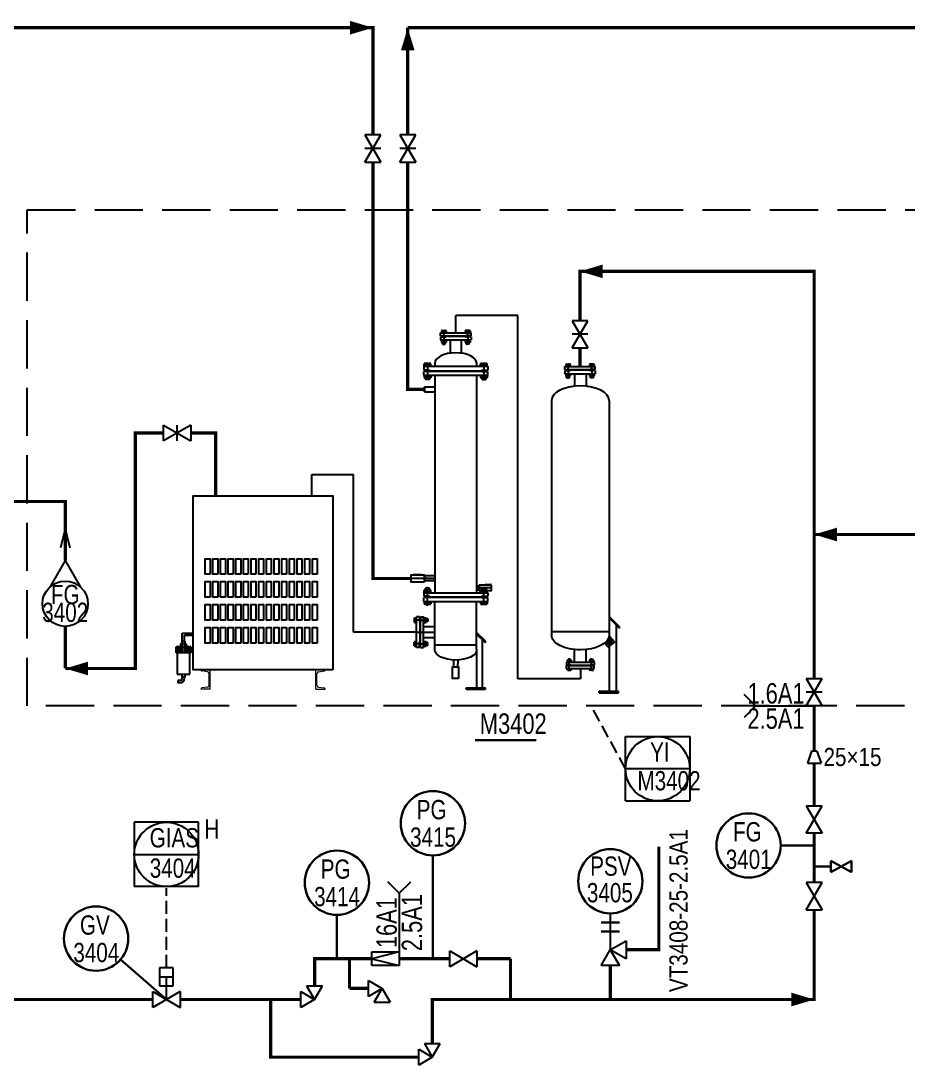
# Model space of a CAD drawing. Header units: millimetres. Extents: x 9671 to 25689, y -17516 to -2951.
# Drawn here: x 24594.1 to 24732, y -3403.7 to -3241.3 of the extents above; entities that cross this region are included whole.
import ezdxf
from ezdxf.enums import TextEntityAlignment as Align

# ---------------------------------------------------------------- set-up
doc = ezdxf.new("R2010")
doc.units = ezdxf.units.MM
doc.linetypes.add('CENTER', pattern=[50.8, 31.75, -6.35, 6.35, -6.35])
doc.linetypes.add('DASH', pattern=[0.35, 0.25, -0.1])
for name, color, linetype in [('instrument', 3, 'Continuous'), ('LAYER1', 3, 'CENTER'), ('PUB_TEXT', 7, 'Continuous'), ('sb', 2, 'Continuous'), ('信号线', 6, 'DASH'), ('图框', 4, 'Continuous')]:
    doc.layers.add(name, color=color, linetype=linetype)
doc.layers.add('图层底撬', color=8, linetype='Continuous', lineweight=15)
doc.layers.add('放空气管', color=7, linetype='o_LINE', lineweight=30)
doc.styles.add('SEI', font='vcadtxt1.shx', dxfattribs={"width": 0.8, "bigfont": 'vcadhz.shx'})
doc.styles.add('XUE 100', font='vcadtxt1.shx', dxfattribs={"width": 0.85, "bigfont": 'vcadhz.shx'})
doc.styles.add('标准绘图汉字', font='VCADTXT1', dxfattribs={"width": 0.8, "bigfont": 'VCADHZ'})
doc.linetypes.add('o_LINE', pattern='A,0.5,-0.2,["o",Standard,S=0.1,R=0,X=-0.1,Y=-0.05],-0.2', length=0.9)

msp = doc.modelspace()

# ---------------------------------------------------------------- hatches: boundary and pattern name
h = msp.add_hatch(color=0)
h.paths.add_polyline_path([(24679.61, -3341.52), (24679.61, -3341.48), (24681.06, -3341.48), (24681.06, -3341.52)])
h.paths.add_polyline_path([(24682.51, -3341.48), (24682.51, -3341.52), (24681.06, -3341.52), (24681.06, -3341.48)])

# ---------------------------------------------------------------- linework, layer by layer
at = {"color": 0}
for p, q in [((24671.33, -3287.12), (24661.68, -3287.12)), ((24671.33, -3343.6), (24671.33, -3287.12)), ((24663.16, -3290.38), (24663.16, -3290.32)), ((24663.17, -3289.47), (24663.17, -3289.78)), ((24663.82, -3289.44), (24663.26, -3289.44)), ((24664.06, -3290.27), (24663.28, -3290.27)), ((24664.06, -3290.42), (24663.28, -3290.42)), ((24663.31, -3290.42), (24663.31, -3290.27)), ((24663.35, -3289.47), (24663.35, -3289.78)), ((24663.72, -3289.47), (24663.72, -3289.78)), ((24663.76, -3290.42), (24663.76, -3290.27)), ((24663.9, -3289.47), (24663.9, -3289.78)), ((24664.06, -3290.27), (24664.06, -3289.78)), ((24664.06, -3290.42), (24664.06, -3290.91)), ((24663.17, -3290.97), (24663.17, -3291.28)), ((24663.81, -3291.32), (24663.26, -3291.32)), ((24663.31, -3291.56), (24663.31, -3291.32)), ((24663.76, -3291.56), (24663.31, -3291.56)), ((24663.31, -3291.56), (24663.33, -3291.57)), ((24663.33, -3291.57), (24663.33, -3291.32)), ((24663.74, -3291.57), (24663.33, -3291.57)), ((24663.35, -3290.97), (24663.35, -3291.28)), ((24663.72, -3290.97), (24663.72, -3291.28)), ((24663.74, -3291.57), (24663.74, -3291.32)), ((24663.76, -3291.56), (24663.74, -3291.57)), ((24663.76, -3291.56), (24663.76, -3291.32)), ((24663.9, -3290.97), (24663.9, -3291.28)), ((24663.94, -3290.97), (24663.94, -3290.91)), ((24681, -3295.03), (24681, -3292.92)), ((24656.7, -3294.99), (24666.66, -3294.99)), ((24656.7, -3294.99), (24656.7, -3295.63)), ((24656.78, -3294.99), (24656.78, -3294.63)), ((24657.69, -3294.58), (24656.89, -3294.58)), ((24657.02, -3294.63), (24657.02, -3294.99)), ((24657.56, -3294.63), (24657.56, -3294.99)), ((24657.8, -3294.99), (24657.8, -3294.63)), ((24658.42, -3294.54), (24658.42, -3294.99)), ((24664.93, -3294.54), (24664.93, -3294.99)), ((24665.55, -3294.99), (24665.55, -3294.63)), ((24665.67, -3294.58), (24666.47, -3294.58)), ((24665.8, -3294.63), (24665.8, -3294.99)), ((24666.33, -3294.63), (24666.33, -3294.99)), ((24666.58, -3294.99), (24666.58, -3294.63)), ((24666.66, -3294.99), (24666.66, -3295.63)), ((24678.62, -3295.03), (24683.38, -3295.03)), ((24678.62, -3295.52), (24678.62, -3295.03)), ((24678.62, -3295.52), (24679.4, -3295.52)), ((24678.78, -3294.72), (24678.78, -3295.03)), ((24678.86, -3294.68), (24679.42, -3294.68)), ((24678.92, -3295.67), (24678.92, -3295.52)), ((24678.96, -3294.72), (24678.96, -3295.03)), ((24679.32, -3294.72), (24679.32, -3295.03)), ((24679.37, -3295.67), (24679.37, -3295.52)), ((24679.5, -3294.72), (24679.5, -3295.03)), ((24682.49, -3295.56), (24679.51, -3295.56)), ((24679.51, -3295.62), (24679.51, -3295.56)), ((24682.49, -3295.62), (24682.49, -3295.56)), ((24682.5, -3294.72), (24682.5, -3295.03)), ((24683.14, -3294.68), (24682.59, -3294.68)), ((24683.38, -3295.52), (24682.6, -3295.52)), ((24682.64, -3295.67), (24682.64, -3295.52)), ((24682.68, -3294.72), (24682.68, -3295.03)), ((24683.04, -3294.72), (24683.04, -3295.03)), ((24683.08, -3295.67), (24683.08, -3295.52)), ((24683.22, -3294.72), (24683.22, -3295.03)), ((24683.38, -3295.52), (24683.38, -3295.03)), ((24657.62, -3295.63), (24656.7, -3295.63)), ((24656.7, -3296.36), (24656.7, -3295.84)), ((24657.62, -3295.84), (24656.7, -3295.84)), ((24656.7, -3296.36), (24666.66, -3296.36)), ((24656.73, -3296.36), (24656.73, -3296.42)), ((24656.73, -3296.42), (24657.29, -3296.42)), ((24656.78, -3296.42), (24656.78, -3296.78)), ((24657.69, -3296.83), (24656.89, -3296.83)), ((24656.99, -3295.63), (24656.99, -3295.84)), ((24656.99, -3296.83), (24656.99, -3297.03)), ((24656.99, -3297.03), (24657.02, -3297.06)), ((24657.59, -3297.03), (24656.99, -3297.03)), ((24657.02, -3296.78), (24657.02, -3296.42)), ((24657.02, -3296.83), (24657.02, -3297.06)), ((24657.56, -3297.06), (24657.02, -3297.06)), ((24657.85, -3296.42), (24657.29, -3296.42)), ((24657.56, -3296.78), (24657.56, -3296.42)), ((24657.56, -3296.83), (24657.56, -3297.06)), ((24657.56, -3297.06), (24657.59, -3297.03)), ((24657.59, -3295.63), (24657.59, -3295.84)), ((24657.59, -3296.83), (24657.59, -3297.03)), ((24657.62, -3295.63), (24657.69, -3295.7)), ((24657.62, -3295.84), (24657.69, -3295.76)), ((24657.69, -3295.7), (24665.66, -3295.7)), ((24657.69, -3295.7), (24657.69, -3295.76)), ((24657.69, -3295.76), (24665.66, -3295.76)), ((24657.8, -3296.42), (24657.8, -3296.78)), ((24657.85, -3296.36), (24657.85, -3296.42)), ((24664.93, -3296.36), (24664.93, -3330.24)), ((24665.51, -3296.36), (24665.51, -3296.42)), ((24665.51, -3296.42), (24666.06, -3296.42)), ((24665.55, -3296.42), (24665.55, -3296.78)), ((24665.74, -3295.63), (24665.66, -3295.7)), ((24665.66, -3295.7), (24665.66, -3295.76)), ((24665.74, -3295.84), (24665.66, -3295.76)), ((24665.67, -3296.83), (24666.47, -3296.83)), ((24665.74, -3295.63), (24666.66, -3295.63)), ((24665.74, -3295.84), (24666.66, -3295.84)), ((24665.77, -3295.63), (24665.77, -3295.84)), ((24665.77, -3296.83), (24665.77, -3297.03)), ((24665.77, -3297.03), (24666.36, -3297.03)), ((24665.8, -3297.06), (24665.77, -3297.03)), ((24665.8, -3296.78), (24665.8, -3296.42)), ((24665.8, -3296.83), (24665.8, -3297.06)), ((24665.8, -3297.06), (24666.33, -3297.06)), ((24666.62, -3296.42), (24666.06, -3296.42)), ((24666.33, -3296.78), (24666.33, -3296.42)), ((24666.33, -3296.83), (24666.33, -3297.06)), ((24666.36, -3297.03), (24666.33, -3297.06)), ((24666.36, -3295.63), (24666.36, -3295.84)), ((24666.36, -3296.83), (24666.36, -3297.03)), ((24666.58, -3296.42), (24666.58, -3296.78)), ((24666.62, -3296.36), (24666.62, -3296.42)), ((24666.66, -3296.36), (24666.66, -3295.84)), ((24678.62, -3295.67), (24679.4, -3295.67)), ((24678.62, -3295.67), (24678.62, -3296.16)), ((24678.62, -3296.16), (24683.38, -3296.16)), ((24678.74, -3296.22), (24678.74, -3296.16)), ((24678.74, -3296.22), (24679.55, -3296.22)), ((24678.78, -3296.22), (24678.78, -3296.53)), ((24678.87, -3296.56), (24679.42, -3296.56)), ((24678.92, -3296.8), (24678.92, -3296.56)), ((24678.92, -3296.8), (24678.93, -3296.82)), ((24678.92, -3296.8), (24679.37, -3296.8)), ((24678.93, -3296.82), (24678.93, -3296.56)), ((24678.93, -3296.82), (24679.35, -3296.82)), ((24678.96, -3296.22), (24678.96, -3296.53)), ((24679.32, -3296.22), (24679.32, -3296.53)), ((24679.35, -3296.82), (24679.35, -3296.56)), ((24679.37, -3296.8), (24679.35, -3296.82)), ((24679.37, -3296.8), (24679.37, -3296.56)), ((24679.5, -3296.22), (24679.5, -3296.53)), ((24682.49, -3295.62), (24679.51, -3295.62)), ((24679.55, -3296.22), (24679.55, -3296.16)), ((24680.15, -3296.16), (24680.15, -3298.11)), ((24681.96, -3296.16), (24681.96, -3298.11)), ((24682.46, -3296.22), (24682.46, -3296.16)), ((24683.27, -3296.22), (24682.46, -3296.22)), ((24682.5, -3296.22), (24682.5, -3296.53)), ((24683.13, -3296.56), (24682.58, -3296.56)), ((24683.38, -3295.67), (24682.6, -3295.67)), ((24682.64, -3296.8), (24682.64, -3296.56)), ((24683.08, -3296.8), (24682.64, -3296.8)), ((24682.64, -3296.8), (24682.65, -3296.82)), ((24682.65, -3296.82), (24682.65, -3296.56)), ((24683.07, -3296.82), (24682.65, -3296.82)), ((24682.68, -3296.22), (24682.68, -3296.53)), ((24683.04, -3296.22), (24683.04, -3296.53)), ((24683.07, -3296.82), (24683.07, -3296.56)), ((24683.08, -3296.8), (24683.07, -3296.82)), ((24683.08, -3296.8), (24683.08, -3296.56)), ((24683.22, -3296.22), (24683.22, -3296.53)), ((24683.27, -3296.22), (24683.27, -3296.16)), ((24683.38, -3295.67), (24683.38, -3296.16)), ((24656.81, -3298.2), (24658.42, -3298.2)), ((24656.81, -3298.98), (24658.42, -3298.98)), ((24676.57, -3300.3), (24676.57, -3312.93)), ((24685.54, -3300.3), (24685.54, -3336.86)), ((24717.42, -3306.48), (24717.42, -3306.48)), ((24624.36, -3311.44), (24624.36, -3315.16)), ((24639.33, -3315.16), (24639.33, -3311.84)), ((24639.33, -3311.84), (24645.76, -3311.84)), ((24645.76, -3336.34), (24645.76, -3311.84)), ((24676.57, -3312.93), (24676.57, -3336.86)), ((24654.72, -3327.56), (24654.72, -3328.46)), ((24658.42, -3327.62), (24656.81, -3327.62)), ((24656.81, -3327.62), (24656.81, -3328.4)), ((24656.81, -3327.62), (24656.81, -3328.4)), ((24658.42, -3328.4), (24656.81, -3328.4)), ((24656.99, -3329.57), (24657.02, -3329.54)), ((24656.99, -3329.77), (24656.99, -3329.57)), ((24657.59, -3329.57), (24656.99, -3329.57)), ((24657.02, -3329.77), (24657.02, -3329.54)), ((24657.56, -3329.54), (24657.02, -3329.54)), ((24657.56, -3329.54), (24657.59, -3329.57)), ((24657.56, -3329.77), (24657.56, -3329.54)), ((24657.59, -3329.77), (24657.59, -3329.57)), ((24664.93, -3329.14), (24665.39, -3329.14)), ((24665.8, -3329.54), (24665.77, -3329.57)), ((24665.77, -3329.57), (24666.36, -3329.57)), ((24665.77, -3329.77), (24665.77, -3329.57)), ((24665.8, -3329.54), (24666.33, -3329.54)), ((24665.8, -3329.77), (24665.8, -3329.54)), ((24666.33, -3329.77), (24666.33, -3329.54)), ((24666.36, -3329.57), (24666.33, -3329.54)), ((24666.36, -3329.77), (24666.36, -3329.57)), ((24656.7, -3330.24), (24656.7, -3330.76)), ((24657.62, -3330.76), (24656.7, -3330.76)), ((24656.7, -3331.61), (24656.7, -3330.97)), ((24657.62, -3330.97), (24656.7, -3330.97)), ((24656.73, -3330.24), (24656.73, -3330.18)), ((24656.73, -3330.18), (24657.29, -3330.18)), ((24656.78, -3330.18), (24656.78, -3329.82)), ((24657.69, -3329.77), (24656.89, -3329.77)), ((24656.99, -3330.97), (24656.99, -3330.76)), ((24657.02, -3329.82), (24657.02, -3330.18)), ((24657.85, -3330.18), (24657.29, -3330.18)), ((24657.56, -3329.82), (24657.56, -3330.18)), ((24657.59, -3330.97), (24657.59, -3330.76)), ((24657.62, -3330.76), (24657.69, -3330.84)), ((24657.62, -3330.97), (24657.69, -3330.89)), ((24657.69, -3330.89), (24657.69, -3330.84)), ((24657.8, -3330.18), (24657.8, -3329.82)), ((24657.85, -3330.24), (24657.85, -3330.18)), ((24664.93, -3329.76), (24665.39, -3329.76)), ((24665.51, -3330.18), (24666.06, -3330.18)), ((24665.51, -3330.24), (24665.51, -3330.18)), ((24665.55, -3330.18), (24665.55, -3329.82)), ((24665.74, -3330.76), (24665.66, -3330.84)), ((24665.66, -3330.89), (24665.66, -3330.84)), ((24665.74, -3330.97), (24665.66, -3330.89)), ((24665.67, -3329.77), (24666.47, -3329.77)), ((24665.74, -3330.76), (24666.66, -3330.76)), ((24665.74, -3330.97), (24666.66, -3330.97)), ((24665.77, -3330.97), (24665.77, -3330.76)), ((24665.8, -3329.82), (24665.8, -3330.18)), ((24666.62, -3330.18), (24666.06, -3330.18)), ((24666.33, -3329.82), (24666.33, -3330.18)), ((24666.36, -3330.97), (24666.36, -3330.76)), ((24666.58, -3330.18), (24666.58, -3329.82)), ((24666.62, -3330.24), (24666.62, -3330.18)), ((24666.66, -3330.24), (24666.66, -3330.76)), ((24666.66, -3331.61), (24666.66, -3330.97)), ((24656.78, -3331.61), (24656.78, -3331.97)), ((24657.69, -3332.02), (24656.89, -3332.02)), ((24657.02, -3331.97), (24657.02, -3331.61)), ((24657.56, -3331.97), (24657.56, -3331.61)), ((24657.8, -3331.61), (24657.8, -3331.97)), ((24658.42, -3338.33), (24658.42, -3331.61)), ((24664.93, -3339.07), (24664.93, -3331.61)), ((24665.55, -3331.61), (24665.55, -3331.97)), ((24665.67, -3332.02), (24666.47, -3332.02)), ((24665.8, -3331.97), (24665.8, -3331.61)), ((24666.33, -3331.97), (24666.33, -3331.61)), ((24666.58, -3331.61), (24666.58, -3331.97)), ((24655.21, -3334.2), (24655.21, -3334.75)), ((24655.25, -3334.12), (24655.56, -3334.12)), ((24655.25, -3334.3), (24655.56, -3334.3)), ((24655.56, -3338.72), (24655.56, -3333.96)), ((24656.05, -3333.96), (24655.56, -3333.96)), ((24656.05, -3333.96), (24656.05, -3334.74)), ((24656.2, -3334.26), (24656.05, -3334.26)), ((24656.2, -3333.96), (24656.2, -3334.74)), ((24656.2, -3333.96), (24656.69, -3333.96)), ((24656.69, -3338.72), (24656.69, -3333.96)), ((24656.75, -3334.07), (24656.69, -3334.07)), ((24656.75, -3334.07), (24656.75, -3334.88)), ((24656.75, -3334.12), (24657.06, -3334.12)), ((24656.75, -3334.3), (24657.06, -3334.3)), ((24657.1, -3334.21), (24657.1, -3334.76)), ((24657.34, -3334.26), (24657.1, -3334.26)), ((24657.35, -3334.27), (24657.1, -3334.27)), ((24657.34, -3334.26), (24657.35, -3334.27)), ((24657.34, -3334.26), (24657.34, -3334.7)), ((24657.35, -3334.27), (24657.35, -3334.69)), ((24685.54, -3333.92), (24687.15, -3335.52)), ((24685.54, -3334.12), (24687.15, -3335.73)), ((24655.25, -3334.66), (24655.56, -3334.66)), ((24655.25, -3334.84), (24655.56, -3334.84)), ((24656.2, -3334.7), (24656.05, -3334.7)), ((24656.09, -3334.85), (24656.09, -3337.82)), ((24656.15, -3334.85), (24656.09, -3334.85)), ((24656.15, -3334.85), (24656.15, -3337.82)), ((24656.75, -3334.88), (24656.69, -3334.88)), ((24656.69, -3335.49), (24658.42, -3335.49)), ((24656.75, -3334.66), (24657.06, -3334.66)), ((24656.75, -3334.84), (24657.06, -3334.84)), ((24657.35, -3334.69), (24657.1, -3334.69)), ((24657.34, -3334.7), (24657.1, -3334.7)), ((24657.34, -3334.7), (24657.35, -3334.69)), ((24686.67, -3345.56), (24686.67, -3335.25)), ((24687.15, -3335.73), (24687.15, -3335.52)), ((24655.56, -3336.34), (24645.76, -3336.34)), ((24656.69, -3337.18), (24658.42, -3337.18)), ((24656.75, -3337.79), (24656.69, -3337.79)), ((24656.75, -3338.6), (24656.75, -3337.79)), ((24658.42, -3339.07), (24658.42, -3337.08)), ((24666.31, -3337.78), (24664.93, -3336.41)), ((24666.31, -3338.03), (24664.93, -3336.66)), ((24665.86, -3345.02), (24665.86, -3337.59)), ((24666.31, -3338.03), (24666.31, -3337.78)), ((24676.57, -3336.26), (24685.54, -3336.26)), ((24684.99, -3338.24), (24686.03, -3337.44)), ((24685.04, -3338.29), (24686.08, -3337.5)), ((24685.54, -3336.86), (24685.54, -3345.56)), ((24685.54, -3336.9), (24685.99, -3337.48)), ((24685.8, -3337.71), (24686.12, -3338.13)), ((24686.03, -3337.44), (24686.08, -3337.5)), ((24686.05, -3337.52), (24686.31, -3337.86)), ((24655.21, -3338.48), (24655.21, -3337.92)), ((24655.25, -3337.83), (24655.56, -3337.83)), ((24655.25, -3338.02), (24655.56, -3338.02)), ((24655.25, -3338.38), (24655.56, -3338.38)), ((24655.25, -3338.56), (24655.56, -3338.56)), ((24656.05, -3338.72), (24655.56, -3338.72)), ((24656.05, -3338.72), (24656.05, -3337.94)), ((24656.2, -3337.97), (24656.05, -3337.97)), ((24656.2, -3338.42), (24656.05, -3338.42)), ((24656.15, -3337.82), (24656.09, -3337.82)), ((24656.2, -3338.72), (24656.2, -3337.94)), ((24656.2, -3338.72), (24656.69, -3338.72)), ((24656.75, -3338.6), (24656.69, -3338.6)), ((24656.75, -3337.83), (24657.06, -3337.83)), ((24656.75, -3338.02), (24657.06, -3338.02)), ((24656.75, -3338.38), (24657.06, -3338.38)), ((24656.75, -3338.56), (24657.06, -3338.56)), ((24657.1, -3338.47), (24657.1, -3337.92)), ((24657.34, -3337.97), (24657.1, -3337.97)), ((24657.35, -3337.99), (24657.1, -3337.99)), ((24657.35, -3338.4), (24657.1, -3338.4)), ((24657.34, -3338.42), (24657.1, -3338.42)), ((24657.34, -3338.42), (24657.34, -3337.97)), ((24657.34, -3337.97), (24657.35, -3337.99)), ((24657.34, -3338.42), (24657.35, -3338.4)), ((24657.35, -3338.4), (24657.35, -3337.99)), ((24664.93, -3339.07), (24664.93, -3345.02)), ((24680.15, -3341.01), (24680.15, -3339.06)), ((24681.96, -3341.01), (24681.96, -3339.06)), ((24684.9, -3338.02), (24685.04, -3338.2)), ((24684.99, -3338.24), (24685.04, -3338.29)), ((24685.06, -3338.27), (24685.33, -3338.61)), ((24685.32, -3338.08), (24685.63, -3338.5)), ((24685.51, -3338.59), (24686.24, -3338.03)), ((24678.92, -3341.01), (24678.92, -3341.43)), ((24678.92, -3341.01), (24683.2, -3341.01)), ((24678.99, -3340.96), (24679.69, -3340.96)), ((24678.99, -3340.96), (24678.99, -3341.01)), ((24679.03, -3340.71), (24679.03, -3340.96)), ((24679.11, -3340.68), (24679.56, -3340.68)), ((24679.14, -3340.56), (24679.17, -3340.54)), ((24679.14, -3340.56), (24679.52, -3340.56)), ((24679.14, -3340.68), (24679.14, -3340.56)), ((24679.17, -3340.54), (24679.5, -3340.54)), ((24679.2, -3340.71), (24679.2, -3340.96)), ((24679.47, -3340.71), (24679.47, -3340.96)), ((24679.5, -3340.54), (24679.52, -3340.56)), ((24679.52, -3340.68), (24679.52, -3340.56)), ((24679.64, -3340.71), (24679.64, -3340.96)), ((24679.69, -3340.96), (24679.69, -3341.01)), ((24683.13, -3340.96), (24682.43, -3340.96)), ((24682.43, -3340.96), (24682.43, -3341.01)), ((24682.48, -3340.71), (24682.48, -3340.96)), ((24683, -3340.68), (24682.56, -3340.68)), ((24682.62, -3340.54), (24682.59, -3340.56)), ((24682.97, -3340.56), (24682.59, -3340.56)), ((24682.59, -3340.68), (24682.59, -3340.56)), ((24682.95, -3340.54), (24682.62, -3340.54)), ((24682.65, -3340.71), (24682.65, -3340.96)), ((24682.92, -3340.71), (24682.92, -3340.96)), ((24682.97, -3340.56), (24682.95, -3340.54)), ((24682.97, -3340.68), (24682.97, -3340.56)), ((24683.08, -3340.71), (24683.08, -3340.96)), ((24683.13, -3340.96), (24683.13, -3341.01)), ((24683.2, -3341.01), (24683.2, -3341.43)), ((24678.92, -3341.43), (24679.52, -3341.43)), ((24678.92, -3341.57), (24679.52, -3341.57)), ((24678.92, -3341.99), (24678.92, -3341.57)), ((24678.92, -3341.99), (24683.2, -3341.99)), ((24679.03, -3342.24), (24679.03, -3341.99)), ((24679.11, -3342.27), (24679.56, -3342.27)), ((24679.14, -3341.57), (24679.14, -3341.43)), ((24679.2, -3342.24), (24679.2, -3341.99)), ((24679.47, -3342.24), (24679.47, -3341.99)), ((24679.52, -3341.57), (24679.52, -3341.43)), ((24679.52, -3341.43), (24679.55, -3341.43)), ((24679.52, -3341.57), (24679.55, -3341.57)), ((24679.55, -3341.43), (24679.61, -3341.48)), ((24679.55, -3341.57), (24679.61, -3341.52)), ((24679.61, -3341.52), (24679.61, -3341.48)), ((24679.61, -3341.48), (24682.51, -3341.48)), ((24679.61, -3341.52), (24682.51, -3341.52)), ((24679.64, -3342.24), (24679.64, -3341.99)), ((24681.06, -3341.99), (24681.06, -3343.6)), ((24682.48, -3342.24), (24682.48, -3341.99)), ((24682.51, -3341.48), (24682.57, -3341.43)), ((24682.51, -3341.52), (24682.51, -3341.48)), ((24682.51, -3341.52), (24682.57, -3341.57)), ((24683, -3342.27), (24682.56, -3342.27)), ((24682.57, -3341.43), (24682.59, -3341.43)), ((24682.57, -3341.57), (24682.59, -3341.57)), ((24682.59, -3341.43), (24683.2, -3341.43)), ((24682.59, -3341.57), (24682.59, -3341.43)), ((24682.59, -3341.57), (24683.2, -3341.57)), ((24682.65, -3342.24), (24682.65, -3341.99)), ((24682.92, -3342.24), (24682.92, -3341.99)), ((24682.97, -3341.57), (24682.97, -3341.43)), ((24683.08, -3342.24), (24683.08, -3341.99)), ((24683.2, -3341.99), (24683.2, -3341.57)), ((24681.06, -3343.6), (24671.33, -3343.6)), ((24663.31, -3345.2), (24663.31, -3345.02)), ((24663.31, -3345.02), (24666.31, -3345.02)), ((24663.31, -3345.2), (24666.31, -3345.2)), ((24666.31, -3345.2), (24666.31, -3345.02)), ((24683.98, -3345.8), (24683.98, -3345.56)), ((24683.98, -3345.56), (24687.01, -3345.56)), ((24683.98, -3345.8), (24687.01, -3345.8)), ((24687.01, -3345.8), (24687.01, -3345.56))]:
    msp.add_line(p, q, dxfattribs=at)
at = {"color": 4}
msp.add_line((24661.68, -3289.78), (24661.68, -3287.12), dxfattribs=at)
for p, q in [((24659.3, -3289.78), (24664.06, -3289.78)), ((24659.3, -3290.27), (24659.3, -3289.78)), ((24659.3, -3290.27), (24660.08, -3290.27)), ((24659.3, -3290.42), (24660.08, -3290.42)), ((24659.3, -3290.42), (24659.3, -3290.91)), ((24659.46, -3289.47), (24659.46, -3289.78)), ((24659.54, -3289.44), (24660.09, -3289.44)), ((24659.6, -3290.42), (24659.6, -3290.27)), ((24659.64, -3289.47), (24659.64, -3289.78)), ((24660, -3289.47), (24660, -3289.78)), ((24660.04, -3290.42), (24660.04, -3290.27)), ((24660.18, -3289.47), (24660.18, -3289.78)), ((24663.16, -3290.32), (24660.19, -3290.32)), ((24660.19, -3290.38), (24660.19, -3290.32)), ((24663.16, -3290.38), (24660.19, -3290.38)), ((24659.3, -3290.91), (24664.06, -3290.91)), ((24659.41, -3290.97), (24659.41, -3290.91)), ((24659.41, -3290.97), (24660.22, -3290.97)), ((24659.46, -3290.97), (24659.46, -3291.28)), ((24659.54, -3291.32), (24660.1, -3291.32)), ((24659.6, -3291.56), (24659.6, -3291.32)), ((24659.6, -3291.56), (24659.61, -3291.57)), ((24659.6, -3291.56), (24660.04, -3291.56)), ((24659.61, -3291.57), (24660.03, -3291.57)), ((24659.64, -3290.97), (24659.64, -3291.28)), ((24660, -3290.97), (24660, -3291.28)), ((24660.04, -3291.56), (24660.03, -3291.57)), ((24660.04, -3291.56), (24660.04, -3291.32)), ((24660.18, -3290.97), (24660.18, -3291.28)), ((24660.22, -3290.97), (24660.22, -3290.91)), ((24660.83, -3290.91), (24660.83, -3292.97)), ((24662.52, -3290.91), (24662.52, -3292.97)), ((24663.13, -3290.97), (24663.13, -3290.91)), ((24663.94, -3290.97), (24663.13, -3290.97)), ((24658.42, -3296.36), (24658.42, -3330.24)), ((24656.7, -3330.24), (24666.66, -3330.24)), ((24657.69, -3330.84), (24665.66, -3330.84)), ((24657.69, -3330.89), (24665.66, -3330.89)), ((24656.7, -3331.61), (24666.66, -3331.61)), ((24619.15, -3336.5), (24620.86, -3336.5)), ((24619.15, -3337.78), (24619.15, -3336.5)), ((24619.51, -3336.85), (24620.86, -3336.85)), ((24619.51, -3337.78), (24619.51, -3336.85)), ((24658.42, -3338.33), (24664.93, -3338.33)), ((24661.68, -3338.33), (24664.93, -3338.33)), ((24661.35, -3340.69), (24661.35, -3341.3)), ((24661.99, -3340.7), (24661.99, -3341.3)), ((24661.35, -3341.3), (24661.35, -3341.76)), ((24661.97, -3341.3), (24661.97, -3341.76))]:
    msp.add_line(p, q)
at = {"color": 1}
for p, q in [((24659.61, -3291.57), (24659.61, -3291.32)), ((24660.03, -3291.57), (24660.03, -3291.32))]:
    msp.add_line(p, q, dxfattribs=at)
at = {"color": 0, "linetype": 'CENTER'}
for p, q in [((24657.29, -3294.58), (24657.29, -3297.06)), ((24666.06, -3294.58), (24666.06, -3297.06)), ((24658.42, -3328.01), (24654.72, -3328.01)), ((24657.29, -3332.24), (24657.29, -3329.33)), ((24667.21, -3329.45), (24664.93, -3329.45)), ((24666.06, -3332.02), (24666.06, -3329.54)), ((24655.56, -3336.34), (24658.42, -3336.34)), ((24685.22, -3337.45), (24685.88, -3338.31)), ((24679.33, -3342.34), (24679.33, -3340.42)), ((24682.78, -3342.34), (24682.78, -3340.46))]:
    msp.add_line(p, q, dxfattribs=at)
at = {"linetype": 'Continuous'}
for p, q in [((24619.08, -3337.78), (24619.58, -3337.78)), ((24619.08, -3337.78), (24619.08, -3338.18)), ((24619.58, -3337.78), (24619.58, -3338.18)), ((24618.18, -3338.65), (24618.18, -3339.59)), ((24620.48, -3338.65), (24618.2, -3338.65)), ((24618.44, -3338.74), (24618.44, -3339.54)), ((24618.44, -3338.74), (24618.55, -3338.74)), ((24618.55, -3339.54), (24618.55, -3338.74)), ((24618.7, -3338.74), (24618.7, -3339.54)), ((24618.7, -3338.74), (24618.92, -3338.74)), ((24619.78, -3338.18), (24618.89, -3338.18)), ((24618.89, -3338.18), (24618.89, -3338.65)), ((24618.92, -3339.54), (24618.92, -3338.74)), ((24619.58, -3338.18), (24619.08, -3338.18)), ((24619.13, -3338.18), (24619.13, -3338.65)), ((24619.51, -3338.74), (24619.15, -3338.74)), ((24619.15, -3338.74), (24619.15, -3339.52)), ((24619.51, -3338.74), (24619.51, -3339.52)), ((24619.54, -3338.18), (24619.54, -3338.65)), ((24619.96, -3338.74), (24619.74, -3338.74)), ((24619.74, -3339.54), (24619.74, -3338.74)), ((24619.78, -3338.18), (24619.78, -3338.65)), ((24619.96, -3338.74), (24619.96, -3339.54)), ((24620.23, -3338.74), (24620.12, -3338.74)), ((24620.12, -3339.54), (24620.12, -3338.74)), ((24620.23, -3338.74), (24620.23, -3339.54)), ((24620.48, -3338.65), (24620.48, -3339.59)), ((24620.48, -3339.59), (24618.2, -3339.59)), ((24618.36, -3339.59), (24618.36, -3342.8)), ((24618.44, -3339.54), (24618.55, -3339.54)), ((24618.7, -3339.54), (24618.92, -3339.54)), ((24619.51, -3339.52), (24619.15, -3339.52)), ((24619.96, -3339.54), (24619.74, -3339.54)), ((24620.23, -3339.54), (24620.12, -3339.54)), ((24620.3, -3339.59), (24620.3, -3342.8)), ((24618.46, -3343.88), (24618.46, -3344.26)), ((24618.76, -3343.88), (24618.46, -3343.88)), ((24618.76, -3344.26), (24618.46, -3344.26)), ((24620.16, -3342.95), (24618.5, -3342.95)), ((24619.08, -3342.95), (24619.08, -3343.34)), ((24619.58, -3343.34), (24619.08, -3343.34)), ((24619.14, -3343.5), (24619.14, -3343.34)), ((24619.52, -3343.5), (24619.52, -3343.34)), ((24619.58, -3342.95), (24619.58, -3343.34))]:
    msp.add_line(p, q, dxfattribs=at)
for points in [[(24648.8, -3242.34, 0, 2.12, 0), (24645.26, -3242.34, 2.12, 2.12, 0)], [(24654.22, -3242.34, 0, 2.12, 0), (24654.22, -3245.87, 2.12, 2.12, 0)], [(24681, -3280.24, 0, 2.12, 0), (24684.53, -3280.24, 2.12, 2.12, 0)], [(24717.42, -3321.17, 0, 2.12, 0), (24720.95, -3321.17, 2.12, 2.12, 0)], [(24600.96, -3342.01, 0, 2.12, 0), (24604.49, -3342.01, 2.12, 2.12, 0)], [(24717.42, -3393.5, 0, 2.12, 0), (24713.89, -3393.5, 2.12, 2.12, 0)]]:
    msp.add_lwpolyline(points, format="xyseb")
for points in [[(24642.57, -3342.23), (24620.86, -3342.23), (24620.86, -3315.16), (24642.57, -3315.16)], [(24623.48, -3327.36), (24622.73, -3327.36), (24622.73, -3324.93), (24623.48, -3324.93)], [(24624.67, -3327.36), (24623.92, -3327.36), (24623.92, -3324.93), (24624.67, -3324.93)], [(24625.86, -3327.36), (24625.11, -3327.36), (24625.11, -3324.93), (24625.86, -3324.93)], [(24627.05, -3327.36), (24626.3, -3327.36), (24626.3, -3324.93), (24627.05, -3324.93)], [(24628.24, -3327.36), (24627.49, -3327.36), (24627.49, -3324.93), (24628.24, -3324.93)], [(24629.43, -3327.36), (24628.68, -3327.36), (24628.68, -3324.93), (24629.43, -3324.93)], [(24630.62, -3327.36), (24629.87, -3327.36), (24629.87, -3324.93), (24630.62, -3324.93)], [(24631.81, -3327.36), (24631.06, -3327.36), (24631.06, -3324.93), (24631.81, -3324.93)], [(24633, -3327.36), (24632.25, -3327.36), (24632.25, -3324.93), (24633, -3324.93)], [(24634.19, -3327.36), (24633.44, -3327.36), (24633.44, -3324.93), (24634.19, -3324.93)], [(24635.38, -3327.36), (24634.63, -3327.36), (24634.63, -3324.93), (24635.38, -3324.93)], [(24636.56, -3327.36), (24635.82, -3327.36), (24635.82, -3324.93), (24636.56, -3324.93)], [(24637.75, -3327.36), (24637.01, -3327.36), (24637.01, -3324.93), (24637.75, -3324.93)], [(24638.94, -3327.36), (24638.2, -3327.36), (24638.2, -3324.93), (24638.94, -3324.93)], [(24640.13, -3327.36), (24639.39, -3327.36), (24639.39, -3324.93), (24640.13, -3324.93)], [(24623.48, -3330.93), (24622.73, -3330.93), (24622.73, -3328.5), (24623.48, -3328.5)], [(24624.67, -3330.93), (24623.92, -3330.93), (24623.92, -3328.5), (24624.67, -3328.5)], [(24625.86, -3330.93), (24625.11, -3330.93), (24625.11, -3328.5), (24625.86, -3328.5)], [(24627.05, -3330.93), (24626.3, -3330.93), (24626.3, -3328.5), (24627.05, -3328.5)], [(24628.24, -3330.93), (24627.49, -3330.93), (24627.49, -3328.5), (24628.24, -3328.5)], [(24629.43, -3330.93), (24628.68, -3330.93), (24628.68, -3328.5), (24629.43, -3328.5)], [(24630.62, -3330.93), (24629.87, -3330.93), (24629.87, -3328.5), (24630.62, -3328.5)], [(24631.81, -3330.93), (24631.06, -3330.93), (24631.06, -3328.5), (24631.81, -3328.5)], [(24633, -3330.93), (24632.25, -3330.93), (24632.25, -3328.5), (24633, -3328.5)], [(24634.19, -3330.93), (24633.44, -3330.93), (24633.44, -3328.5), (24634.19, -3328.5)], [(24635.38, -3330.93), (24634.63, -3330.93), (24634.63, -3328.5), (24635.38, -3328.5)], [(24636.56, -3330.93), (24635.82, -3330.93), (24635.82, -3328.5), (24636.56, -3328.5)], [(24637.75, -3330.93), (24637.01, -3330.93), (24637.01, -3328.5), (24637.75, -3328.5)], [(24638.94, -3330.93), (24638.2, -3330.93), (24638.2, -3328.5), (24638.94, -3328.5)], [(24640.13, -3330.93), (24639.39, -3330.93), (24639.39, -3328.5), (24640.13, -3328.5)], [(24623.48, -3334.5), (24622.73, -3334.5), (24622.73, -3332.07), (24623.48, -3332.07)], [(24624.67, -3334.5), (24623.92, -3334.5), (24623.92, -3332.07), (24624.67, -3332.07)], [(24625.86, -3334.5), (24625.11, -3334.5), (24625.11, -3332.07), (24625.86, -3332.07)], [(24627.05, -3334.5), (24626.3, -3334.5), (24626.3, -3332.07), (24627.05, -3332.07)], [(24628.24, -3334.5), (24627.49, -3334.5), (24627.49, -3332.07), (24628.24, -3332.07)], [(24629.43, -3334.5), (24628.68, -3334.5), (24628.68, -3332.07), (24629.43, -3332.07)], [(24630.62, -3334.5), (24629.87, -3334.5), (24629.87, -3332.07), (24630.62, -3332.07)], [(24631.81, -3334.5), (24631.06, -3334.5), (24631.06, -3332.07), (24631.81, -3332.07)], [(24633, -3334.5), (24632.25, -3334.5), (24632.25, -3332.07), (24633, -3332.07)], [(24634.19, -3334.5), (24633.44, -3334.5), (24633.44, -3332.07), (24634.19, -3332.07)], [(24635.38, -3334.5), (24634.63, -3334.5), (24634.63, -3332.07), (24635.38, -3332.07)], [(24636.56, -3334.5), (24635.82, -3334.5), (24635.82, -3332.07), (24636.56, -3332.07)], [(24637.75, -3334.5), (24637.01, -3334.5), (24637.01, -3332.07), (24637.75, -3332.07)], [(24638.94, -3334.5), (24638.2, -3334.5), (24638.2, -3332.07), (24638.94, -3332.07)], [(24640.13, -3334.5), (24639.39, -3334.5), (24639.39, -3332.07), (24640.13, -3332.07)], [(24623.48, -3338.07), (24622.73, -3338.07), (24622.73, -3335.63), (24623.48, -3335.63)], [(24624.67, -3338.07), (24623.92, -3338.07), (24623.92, -3335.63), (24624.67, -3335.63)], [(24625.86, -3338.07), (24625.11, -3338.07), (24625.11, -3335.63), (24625.86, -3335.63)], [(24627.05, -3338.07), (24626.3, -3338.07), (24626.3, -3335.63), (24627.05, -3335.63)], [(24628.24, -3338.07), (24627.49, -3338.07), (24627.49, -3335.63), (24628.24, -3335.63)], [(24629.43, -3338.07), (24628.68, -3338.07), (24628.68, -3335.63), (24629.43, -3335.63)], [(24630.62, -3338.07), (24629.87, -3338.07), (24629.87, -3335.63), (24630.62, -3335.63)], [(24631.81, -3338.07), (24631.06, -3338.07), (24631.06, -3335.63), (24631.81, -3335.63)], [(24633, -3338.07), (24632.25, -3338.07), (24632.25, -3335.63), (24633, -3335.63)], [(24634.19, -3338.07), (24633.44, -3338.07), (24633.44, -3335.63), (24634.19, -3335.63)], [(24635.38, -3338.07), (24634.63, -3338.07), (24634.63, -3335.63), (24635.38, -3335.63)], [(24636.56, -3338.07), (24635.82, -3338.07), (24635.82, -3335.63), (24636.56, -3335.63)], [(24637.75, -3338.07), (24637.01, -3338.07), (24637.01, -3335.63), (24637.75, -3335.63)], [(24638.94, -3338.07), (24638.2, -3338.07), (24638.2, -3335.63), (24638.94, -3335.63)], [(24640.13, -3338.07), (24639.39, -3338.07), (24639.39, -3335.63), (24640.13, -3335.63)]]:
    msp.add_lwpolyline(points, close=True)
at = {"color": 0}
for points in [[(24656.81, -3328.55), (24656.81, -3327.47), (24654.72, -3327.47), (24654.72, -3328.55), (24656.81, -3328.55)], [(24665.55, -3329.92), (24665.39, -3329.92), (24665.39, -3328.98), (24667.21, -3328.98)], [(24667.21, -3328.98), (24667.21, -3329.92), (24666.58, -3329.92)]]:
    msp.add_lwpolyline(points, dxfattribs=at)
for points, const_width in [([(24655.06, -3327.25), (24656.4, -3327.25)], 0.041), ([(24655.14, -3327.47), (24655.14, -3327.22)], 0.041), ([(24666.22, -3328.79), (24667.39, -3328.79)], 0.0357), ([(24666.3, -3328.98), (24666.3, -3328.76)], 0.0357)]:
    msp.add_lwpolyline(points, dxfattribs=dict(at, const_width=const_width))
at = {"const_width": 0.0357}
for points in [[(24661.19, -3342.67), (24660.98, -3342.67)], [(24661, -3342.59), (24661, -3343.76)]]:
    msp.add_lwpolyline(points, dxfattribs=at)
msp.add_lwpolyline([(24662.13, -3343.58), (24661.19, -3343.58), (24661.19, -3341.76), (24662.13, -3341.76), (24662.13, -3343.58)])
for centre, radius, start, end in [((24659.55, -3289.56), 0.129, 45.5129, 134.4871), ((24659.82, -3289.9), 0.464, 67.0788, 112.9212), ((24660.09, -3289.57), 0.13, 45.8346, 134.1654), ((24659.99, -3290.64), 0.38, 59.0422, 77.6844), ((24659.99, -3290.05), 0.38, 282.3156, 300.9578), ((24659.55, -3291.19), 0.13, 225.8346, 314.1654), ((24659.82, -3290.86), 0.464, 247.0788, 292.9212), ((24660.09, -3291.19), 0.129, 225.5129, 314.4871)]:
    msp.add_arc(centre, radius, start, end)
at = {"color": 0}
for centre, radius, start, end in [((24663.36, -3290.64), 0.38, 102.3156, 120.9578), ((24663.36, -3290.05), 0.38, 239.0422, 257.6844), ((24663.26, -3289.57), 0.13, 45.8346, 134.1654), ((24663.54, -3289.9), 0.464, 67.0788, 112.9212), ((24663.81, -3289.56), 0.129, 45.5129, 134.4871), ((24663.26, -3291.19), 0.129, 225.5129, 314.4871), ((24663.54, -3290.86), 0.464, 247.0788, 292.9212), ((24663.81, -3291.19), 0.13, 225.8346, 314.1654), ((24656.9, -3294.74), 0.16, 40.3225, 139.6775), ((24657.29, -3295.24), 0.668, 66.3766, 113.6234), ((24657.68, -3294.74), 0.161, 40.5711, 139.4289), ((24665.67, -3294.74), 0.161, 40.5711, 139.4289), ((24666.06, -3295.24), 0.668, 66.3766, 113.6234), ((24666.45, -3294.74), 0.16, 40.3225, 139.6775), ((24678.87, -3294.81), 0.129, 45.5129, 134.4871), ((24679.14, -3295.14), 0.464, 67.0788, 112.9212), ((24679.41, -3294.81), 0.13, 45.8346, 134.1654), ((24679.32, -3295.89), 0.38, 59.0422, 77.6844), ((24682.68, -3295.89), 0.38, 102.3156, 120.9578), ((24682.59, -3294.81), 0.13, 45.8346, 134.1654), ((24682.86, -3295.14), 0.464, 67.0788, 112.9212), ((24683.13, -3294.81), 0.129, 45.5129, 134.4871), ((24656.9, -3296.67), 0.16, 220.3225, 319.6775), ((24657.29, -3296.17), 0.668, 246.3766, 293.6234), ((24657.68, -3296.67), 0.161, 220.5711, 319.4289), ((24665.67, -3296.67), 0.161, 220.5711, 319.4289), ((24666.06, -3296.17), 0.668, 246.3766, 293.6234), ((24666.45, -3296.67), 0.16, 220.3225, 319.6775), ((24678.87, -3296.43), 0.13, 225.8346, 314.1654), ((24679.14, -3296.1), 0.464, 247.0788, 292.9212), ((24679.41, -3296.43), 0.129, 225.5129, 314.4871), ((24679.32, -3295.29), 0.38, 282.3156, 300.9578), ((24682.68, -3295.29), 0.38, 239.0422, 257.6844), ((24682.59, -3296.43), 0.129, 225.5129, 314.4871), ((24682.86, -3296.1), 0.464, 247.0788, 292.9212), ((24683.13, -3296.43), 0.13, 225.8346, 314.1654), ((24656.9, -3329.93), 0.16, 40.3225, 139.6775), ((24657.29, -3330.43), 0.668, 66.3766, 113.6234), ((24657.68, -3329.93), 0.161, 40.5711, 139.4289), ((24665.67, -3329.93), 0.161, 40.5711, 139.4289), ((24666.06, -3330.43), 0.668, 66.3766, 113.6234), ((24666.45, -3329.93), 0.16, 40.3225, 139.6775), ((24656.9, -3331.86), 0.16, 220.3225, 319.6775), ((24657.29, -3331.36), 0.668, 246.3766, 293.6234), ((24657.68, -3331.86), 0.161, 220.5711, 319.4289), ((24665.67, -3331.86), 0.161, 220.5711, 319.4289), ((24666.06, -3331.36), 0.668, 246.3766, 293.6234), ((24666.45, -3331.86), 0.16, 220.3225, 319.6775), ((24655.34, -3334.21), 0.129, 135.5129, 224.4871), ((24655.68, -3334.48), 0.464, 157.0788, 202.9212), ((24656.97, -3334.21), 0.13, 315.8346, 44.1654), ((24656.63, -3334.48), 0.464, 337.0788, 22.9212), ((24655.34, -3334.75), 0.13, 135.8346, 224.1654), ((24656.42, -3334.65), 0.38, 192.3156, 210.9578), ((24655.83, -3334.65), 0.38, 329.0422, 347.6844), ((24656.97, -3334.75), 0.129, 315.5129, 44.4871), ((24655.34, -3337.93), 0.13, 135.8346, 224.1654), ((24655.68, -3338.2), 0.464, 157.0788, 202.9212), ((24655.34, -3338.47), 0.129, 135.5129, 224.4871), ((24656.42, -3338.02), 0.38, 149.0422, 167.6844), ((24655.83, -3338.02), 0.38, 12.3156, 30.9578), ((24656.97, -3337.93), 0.129, 315.5129, 44.4871), ((24656.63, -3338.2), 0.464, 337.0788, 22.9212), ((24656.97, -3338.47), 0.13, 315.8346, 44.1654), ((24679.12, -3340.79), 0.119, 45.3643, 134.6357), ((24679.33, -3340.96), 0.282, 61.5224, 118.4776), ((24679.55, -3340.8), 0.124, 46.4125, 133.5875), ((24682.56, -3340.8), 0.124, 46.4125, 133.5875), ((24682.78, -3340.96), 0.282, 61.5224, 118.4776), ((24683, -3340.79), 0.119, 45.3643, 134.6357), ((24679.12, -3342.16), 0.119, 225.3643, 314.6357), ((24679.33, -3341.99), 0.282, 241.5224, 298.4776), ((24679.55, -3342.15), 0.124, 226.4125, 313.5875), ((24682.56, -3342.15), 0.124, 226.4125, 313.5875), ((24682.78, -3341.99), 0.282, 241.5224, 298.4776), ((24683, -3342.16), 0.119, 225.3643, 314.6357)]:
    msp.add_arc(centre, radius, start, end, dxfattribs=at)
at = {"linetype": 'Continuous'}
for centre, radius, start, end in [((24618.5, -3342.8), 0.143, 180, 270), ((24618.76, -3343.5), 0.761, 270, 0), ((24618.76, -3343.5), 0.381, 270, 0), ((24620.16, -3342.8), 0.143, 270, 0)]:
    msp.add_arc(centre, radius, start, end, dxfattribs=at)
at = {"color": 0}
for centre, major_axis, ratio, start_param, end_param in [((24661.68, -3294.54), (-3.26, 0), 0.5, 3.141593, 6.283185), ((24681.06, -3300.3), (-4.48, 0), 0.5, -1.570796, 0), ((24681.06, -3300.3), (-4.48, 0), 0.5, 3.141593, 4.712389), ((24685.45, -3338.52), (0.125, 0.096), 0.594195, 3.141593, 6.283185)]:
    msp.add_ellipse(centre, major_axis=major_axis, ratio=ratio, start_param=start_param, end_param=end_param, dxfattribs=at)
at = {"color": 0, "extrusion": (0, 0, -1)}
for centre, major_axis, ratio, start_param, end_param in [((24681.06, -3336.86), (4.48, 0), 0.5, 1.570796, 3.141593), ((24681.06, -3336.86), (-4.48, 0), 0.5, 3.158361, 4.712389), ((24686.18, -3337.96), (-0.125, -0.096), 0.594195, 3.141593, 6.283185)]:
    msp.add_ellipse(centre, major_axis=major_axis, ratio=ratio, start_param=start_param, end_param=end_param, dxfattribs=at)
at = {"extrusion": (0, 0, -1)}
msp.add_ellipse((24661.68, -3339.07), major_axis=(-3.26, 0), ratio=0.5, start_param=3.141593, end_param=6.283185, dxfattribs=at)
at = {"layer": 'instrument', "color": 4}
for p, q in [((24688.08, -3352.6), (24698.08, -3352.6)), ((24688.08, -3362.6), (24688.08, -3352.6)), ((24698.08, -3352.6), (24698.08, -3362.6)), ((24698.08, -3357.6), (24688.08, -3357.6)), ((24688.08, -3362.6), (24698.08, -3362.6)), ((24621.7, -3365.93), (24611.7, -3365.93)), ((24611.7, -3365.93), (24611.7, -3375.93)), ((24621.7, -3375.93), (24621.7, -3365.93)), ((24611.7, -3370.93), (24621.7, -3370.93)), ((24621.7, -3375.93), (24611.7, -3375.93))]:
    msp.add_line(p, q, dxfattribs=at)
for centre in [(24693.08, -3357.6), (24616.7, -3370.93)]:
    msp.add_circle(centre, 5, dxfattribs=at)
at = {"layer": 'LAYER1'}
for p, q in [((24659.82, -3290.32), (24659.82, -3289.37)), ((24659.82, -3290.38), (24659.82, -3291.58))]:
    msp.add_line(p, q, dxfattribs=at)
at = {"layer": 'LAYER1', "color": 0}
for p, q in [((24663.54, -3290.32), (24663.54, -3289.37)), ((24663.54, -3290.38), (24663.54, -3291.58)), ((24679.14, -3295.56), (24679.14, -3294.61)), ((24682.86, -3295.56), (24682.86, -3294.61)), ((24679.14, -3295.62), (24679.14, -3296.82)), ((24682.86, -3295.62), (24682.86, -3296.82)), ((24656.09, -3334.48), (24655.14, -3334.48)), ((24656.15, -3334.48), (24657.35, -3334.48)), ((24656.09, -3338.2), (24655.14, -3338.2)), ((24656.15, -3338.2), (24657.35, -3338.2)), ((24679.17, -3340.68), (24679.17, -3340.54)), ((24679.5, -3340.68), (24679.5, -3340.54)), ((24682.62, -3340.68), (24682.62, -3340.54)), ((24682.95, -3340.68), (24682.95, -3340.54))]:
    msp.add_line(p, q, dxfattribs=at)
at = {"layer": 'sb', "linetype": 'DASH', "ltscale": 30}
for p, q in [((24595.04, -3270.66), (24878.44, -3270.66)), ((24595.04, -3347.83), (24595.04, -3270.66)), ((24878.44, -3347.83), (24595.04, -3347.83))]:
    msp.add_line(p, q, dxfattribs=at)
at = {"layer": '信号线', "color": 4, "ltscale": 8}
for p, q in [((24688.08, -3357.6), (24682.75, -3347.83)), ((24616.7, -3388.56), (24616.7, -3376.16))]:
    msp.add_line(p, q, dxfattribs=at)
at = {"layer": '图层底撬'}
for p, q in [((24622.08, -3342.23), (24622.08, -3342.26)), ((24623.51, -3342.23), (24622.08, -3342.23)), ((24623.1, -3342.53), (24622.2, -3342.38)), ((24623.51, -3345.2), (24623.51, -3342.23)), ((24639.93, -3345.2), (24639.93, -3342.23)), ((24639.93, -3342.23), (24641.36, -3342.23)), ((24640.34, -3342.53), (24641.23, -3342.38)), ((24641.36, -3342.23), (24641.36, -3342.26)), ((24623.35, -3344.6), (24623.35, -3342.82)), ((24640.09, -3344.6), (24640.09, -3342.82)), ((24622.08, -3345.2), (24622.08, -3345.17)), ((24623.51, -3345.2), (24622.08, -3345.2)), ((24623.1, -3344.9), (24622.2, -3345.04)), ((24639.93, -3345.2), (24641.36, -3345.2)), ((24640.34, -3344.9), (24641.23, -3345.04)), ((24641.36, -3345.2), (24641.36, -3345.17))]:
    msp.add_line(p, q, dxfattribs=at)
for centre, radius, start, end in [((24622.2, -3342.26), 0.125, 180, 270), ((24623.05, -3342.82), 0.297, 0, 80.7867), ((24640.39, -3342.82), 0.297, 99.2133, 180), ((24641.23, -3342.26), 0.125, 270, 0), ((24622.2, -3345.17), 0.125, 90, 180), ((24623.05, -3344.6), 0.297, 279.2133, 0), ((24640.39, -3344.6), 0.297, 180, 260.7867), ((24641.23, -3345.17), 0.125, 0, 90)]:
    msp.add_arc(centre, radius, start, end, dxfattribs=at)
at = {"layer": '图框', "color": 2}
for p, q in [((24650.03, -3258.99), (24647.56, -3258.99)), ((24647.56, -3258.99), (24650.03, -3263.23)), ((24647.56, -3263.23), (24650.03, -3258.99)), ((24655.46, -3258.99), (24652.98, -3258.99)), ((24652.98, -3258.99), (24655.46, -3263.23)), ((24652.98, -3263.23), (24655.46, -3258.99)), ((24650.03, -3261.11), (24647.56, -3261.11)), ((24655.46, -3261.11), (24652.98, -3261.11)), ((24647.56, -3263.23), (24650.03, -3263.23)), ((24652.98, -3263.23), (24655.46, -3263.23)), ((24682.24, -3287.91), (24679.77, -3287.91)), ((24679.77, -3287.91), (24682.24, -3292.15)), ((24679.77, -3292.15), (24682.24, -3287.91)), ((24682.24, -3290.03), (24679.77, -3290.03)), ((24679.77, -3292.15), (24682.24, -3292.15)), ((24616.24, -3306.62), (24616.24, -3304.15)), ((24616.24, -3304.15), (24620.48, -3306.62)), ((24620.48, -3304.15), (24616.24, -3306.62)), ((24618.36, -3306.62), (24618.36, -3304.15)), ((24620.48, -3304.15), (24620.48, -3306.62)), ((24716.18, -3343.59), (24718.65, -3343.59)), ((24716.18, -3347.83), (24718.65, -3343.59)), ((24716.18, -3343.59), (24718.65, -3347.83)), ((24718.65, -3345.71), (24716.18, -3345.71)), ((24718.65, -3347.83), (24716.18, -3347.83)), ((24717.02, -3354.86), (24716.36, -3356.72)), ((24717.81, -3354.86), (24717.02, -3354.86)), ((24717.81, -3354.86), (24718.48, -3356.72)), ((24716.36, -3356.72), (24718.48, -3356.72)), ((24716.18, -3363.38), (24718.65, -3363.38)), ((24716.18, -3367.62), (24718.65, -3363.38)), ((24716.18, -3363.38), (24718.65, -3367.62)), ((24718.65, -3367.62), (24716.18, -3367.62)), ((24718.65, -3375.32), (24716.18, -3375.32)), ((24716.18, -3375.32), (24718.65, -3379.55)), ((24716.18, -3379.55), (24718.65, -3375.32)), ((24716.18, -3379.55), (24718.65, -3379.55)), ((24685.72, -3381.52), (24684.3, -3381.52)), ((24684.3, -3381.52), (24687.13, -3381.52)), ((24685.72, -3380.11), (24685.72, -3381.52)), ((24687.13, -3381.52), (24685.72, -3381.52)), ((24685.72, -3381.52), (24685.72, -3382.94)), ((24685.72, -3382.94), (24684.3, -3382.94)), ((24684.3, -3382.94), (24687.13, -3382.94)), ((24687.13, -3382.94), (24685.72, -3382.94)), ((24685.72, -3382.94), (24685.72, -3385.76)), ((24685.72, -3385.76), (24688.16, -3384.35)), ((24688.16, -3384.35), (24688.16, -3387.17)), ((24648.66, -3388.22), (24648.66, -3386.1)), ((24648.66, -3386.1), (24652.89, -3386.1)), ((24652.89, -3386.1), (24648.66, -3387.16)), ((24652.89, -3386.1), (24652.89, -3388.22)), ((24660.75, -3388.39), (24660.75, -3385.92)), ((24660.75, -3385.92), (24664.98, -3388.39)), ((24664.98, -3385.92), (24660.75, -3388.39)), ((24664.98, -3385.92), (24664.98, -3388.39)), ((24684.3, -3388.2), (24685.72, -3385.76)), ((24688.16, -3387.17), (24685.72, -3385.76)), ((24685.72, -3385.76), (24687.13, -3388.2)), ((24648.66, -3387.16), (24652.89, -3388.22)), ((24615.64, -3388.56), (24615.64, -3391.38)), ((24617.76, -3388.56), (24615.64, -3388.56)), ((24617.76, -3391.38), (24617.76, -3388.56)), ((24652.89, -3388.22), (24648.66, -3388.22)), ((24687.13, -3388.2), (24684.3, -3388.2)), ((24685.72, -3388.2), (24685.72, -3393.5)), ((24615.64, -3389.97), (24617.76, -3389.97)), ((24615.64, -3391.38), (24617.76, -3391.38)), ((24616.7, -3393.5), (24616.7, -3389.97)), ((24638.5, -3391.38), (24640.97, -3391.38)), ((24638.5, -3391.38), (24639.73, -3393.5)), ((24639.73, -3393.5), (24640.97, -3391.38)), ((24648.12, -3393.01), (24648.12, -3390.54)), ((24648.12, -3390.54), (24650.24, -3391.77)), ((24614.58, -3394.74), (24614.58, -3392.26)), ((24614.58, -3392.26), (24618.81, -3394.74)), ((24618.81, -3392.26), (24614.58, -3394.74)), ((24618.81, -3392.26), (24618.81, -3394.74)), ((24637.62, -3394.74), (24637.62, -3392.26)), ((24637.62, -3392.26), (24639.73, -3393.5)), ((24650.24, -3391.77), (24648.12, -3393.01)), ((24649, -3393.89), (24650.24, -3391.77)), ((24650.24, -3391.77), (24651.48, -3393.89)), ((24639.73, -3393.5), (24637.62, -3394.74)), ((24649, -3393.89), (24651.48, -3393.89)), ((24656.81, -3400.35), (24659.28, -3400.35)), ((24656.81, -3400.35), (24658.04, -3402.47)), ((24658.04, -3402.47), (24659.28, -3400.35)), ((24655.92, -3403.7), (24655.92, -3401.23)), ((24655.92, -3401.23), (24658.04, -3402.47)), ((24658.04, -3402.47), (24655.92, -3403.7))]:
    msp.add_line(p, q, dxfattribs=at)
at = {"layer": '图框', "color": 7}
for p, q in [((24600.96, -3320.31), (24600.25, -3323.23)), ((24600.96, -3320.31), (24601.67, -3323.23)), ((24600.96, -3325.21), (24600.96, -3322.17)), ((24600.96, -3325.21), (24598.57, -3329.34)), ((24600.96, -3325.21), (24603.35, -3329.34)), ((24708.29, -3347.83), (24706.51, -3346.04)), ((24708.29, -3347.83), (24706.51, -3349.62)), ((24708.29, -3347.83), (24717.42, -3347.83)), ((24652.89, -3376.98), (24651.1, -3375.19)), ((24652.89, -3376.98), (24654.68, -3375.19)), ((24652.89, -3376.98), (24652.89, -3386.1))]:
    msp.add_line(p, q, dxfattribs=at)
at = {"layer": '图框', "color": 7, "const_width": 0.353}
msp.add_lwpolyline([(24664.68, -3353.14), (24674.23, -3353.14)], dxfattribs=at)
at = {"layer": '图框', "color": 7}
msp.add_circle((24600.96, -3331.94), 3.53, dxfattribs=at)
at = {"layer": '放空气管', "linetype": 'ByBlock', "ltscale": 200}
for p, q in [((24656.81, -3298.2), (24656.81, -3298.98)), ((24712.22, -3369.54), (24717.42, -3369.54)), ((24658.13, -3371.08), (24658.13, -3387.16)), ((24717.42, -3372.83), (24720.03, -3372.83)), ((24720.03, -3373.71), (24720.03, -3371.95)), ((24723.21, -3373.71), (24720.03, -3371.95)), ((24723.21, -3371.95), (24720.03, -3373.71)), ((24723.21, -3373.71), (24723.21, -3371.95)), ((24643.2, -3380.33), (24643.2, -3387.16)), ((24645.17, -3387.16), (24645.17, -3391.77))]:
    msp.add_line(p, q, dxfattribs=at)
at = {"layer": '放空气管', "color": 4, "linetype": 'ByBlock', "ltscale": 200}
msp.add_line((24616.7, -3393.5), (24609.55, -3387.29), dxfattribs=at)
at = {"layer": '放空气管', "color": 1, "linetype": 'ByBlock', "ltscale": 200}
for points in [[(24648.8, -3242.34, 0, 1.41, 0), (24646.26, -3242.34, 1.41, 1.41, 0)], [(24681, -3280.24, 0, 1.41, 0), (24683.54, -3280.24, 1.41, 1.41, 0)], [(24717.42, -3321.17, 0, 1.41, 0), (24719.95, -3321.17, 1.41, 1.41, 0)]]:
    msp.add_lwpolyline(points, format="xyseb", dxfattribs=at)
at = {"layer": '放空气管', "linetype": 'ByBlock', "ltscale": 200, "const_width": 0.5}
for points in [[(24648.8, -3258.99), (24648.8, -3242.34), (24479.67, -3242.34)], [(24654.22, -3258.99), (24654.22, -3242.34), (24654.22, -3242.34)], [(24654.22, -3242.34), (24907.65, -3242.34)], [(24654.72, -3328.01), (24648.8, -3328.01), (24648.8, -3263.23)], [(24656.81, -3298.59), (24654.22, -3298.59), (24654.22, -3263.23)], [(24717.42, -3329.93), (24717.42, -3280.24), (24681, -3280.24), (24681, -3287.91)], [(24681, -3292.15), (24681, -3295.03)], [(24616.24, -3305.39), (24611.86, -3305.39), (24611.86, -3342.01), (24600.96, -3342.01)], [(24624.36, -3315.16), (24624.36, -3305.39), (24620.48, -3305.39)], [(24600.96, -3325.21), (24600.96, -3316.03), (24563.67, -3316.03)], [(24757, -3321.17), (24717.42, -3321.17)], [(24717.42, -3329.93), (24717.42, -3343.59)], [(24600.96, -3342.01), (24600.96, -3335.47)], [(24717.42, -3347.83), (24717.42, -3354.86)], [(24717.42, -3356.72), (24717.42, -3363.38)], [(24717.42, -3367.62), (24717.42, -3375.32)], [(24717.42, -3379.55), (24717.42, -3393.5), (24670.2, -3393.5)], [(24639.73, -3391.38), (24639.73, -3387.16), (24648.66, -3387.16)], [(24645.17, -3387.16), (24645.17, -3391.77)], [(24660.75, -3387.16), (24652.89, -3387.16)], [(24664.98, -3387.16), (24670.2, -3387.16)], [(24670.2, -3387.16), (24670.2, -3393.5)], [(24685.72, -3393.5), (24685.72, -3388.2)], [(24645.17, -3391.77), (24648.12, -3391.77)], [(24614.58, -3393.5), (24500.52, -3393.5)], [(24637.62, -3393.5), (24618.81, -3393.5)], [(24632.92, -3393.5), (24632.92, -3402.47), (24655.92, -3402.47)], [(24658.04, -3400.35), (24658.04, -3393.5), (24670.2, -3393.5)]]:
    msp.add_lwpolyline(points, dxfattribs=at)
msp.add_lwpolyline([(24688.16, -3385.76), (24693.27, -3385.76), (24693.27, -3369.73, 1), (24693.27, -3369.73, -1)], format="xyb", dxfattribs=at)
at = {"layer": '放空气管', "color": 4, "linetype": 'ByBlock', "ltscale": 200}
for centre in [(24658.13, -3366.08), (24707.22, -3369.54), (24643.2, -3375.33), (24605.76, -3384.03)]:
    msp.add_circle(centre, 5, dxfattribs=at)
at = {"layer": '放空气管', "linetype": 'ByBlock', "ltscale": 200}
msp.add_circle((24685.72, -3375.11), 5, dxfattribs=at)

# ---------------------------------------------------------------- texts
at = {"layer": 'PUB_TEXT', "color": 7, "style": 'SEI', "width": 0.8}
for s, p in [('FG', (24600.96, -3330.5)), ('3402', (24600.96, -3333.27))]:
    msp.add_text(s, height=3, dxfattribs=at).set_placement(p, align=Align.MIDDLE)
at = {"layer": 'PUB_TEXT', "color": 4, "style": 'SEI', "width": 0.8}
for s, p in [('YI', (24691.91, -3356.51)), ('M3402', (24689.94, -3360.97)), ('GIAS', (24614.09, -3369.84)), ('H', (24622.59, -3368.48)), ('3404', (24614.1, -3374.56))]:
    msp.add_text(s, height=3, dxfattribs=at).set_placement(p)
for s, p in [('PG', (24657.93, -3363.96)), ('3415', (24658.15, -3368.24)), ('FG', (24707.02, -3367.41)), ('3401', (24707.24, -3371.69)), ('PG', (24643.01, -3373.21)), ('PSV', (24685.8, -3372.75)), ('3414', (24643.23, -3377.49)), ('3405', (24685.65, -3376.88)), ('GV', (24605.57, -3381.91)), ('3404', (24605.79, -3386.19))]:
    msp.add_text(s, height=3, dxfattribs=at).set_placement(p, align=Align.MIDDLE)
at = {"layer": '图框', "color": 7, "style": '标准绘图汉字', "width": 0.8}
for s, p in [('1.6A1', (24711.48, -3345.87)), ('2.5A1', (24711.48, -3349.8))]:
    msp.add_text(s, height=3.178, dxfattribs=at).set_placement(p, align=Align.MIDDLE)
for s, p in [('16A1', (24650.93, -3381.54)), ('2.5A1', (24654.87, -3381.54))]:
    msp.add_text(s, height=3.178, rotation=90, dxfattribs=at).set_placement(p, align=Align.MIDDLE)
at = {"layer": '图框', "color": 7, "insert": (24665.43, -3349), "char_height": 3.178, "width": 2851.3784, "attachment_point": 1, "style": '标准绘图汉字'}
msp.add_mtext('M3402', dxfattribs=at)
at = {"layer": '放空气管', "linetype": 'ByBlock', "ltscale": 200, "style": 'XUE 100', "width": 0.85}
msp.add_text('25×15', height=2.825, dxfattribs=at).set_placement((24718.87, -3357.18))
at = {"layer": '放空气管', "linetype": 'ByBlock', "ltscale": 200, "insert": (24694.91, -3392.34, 41.05), "char_height": 2.8252, "width": 2851.3784, "attachment_point": 1, "rotation": 90, "style": 'XUE 100'}
msp.add_mtext('VT3408-25-2.5A1', dxfattribs=at)

doc.saveas('drawing.dxf')
